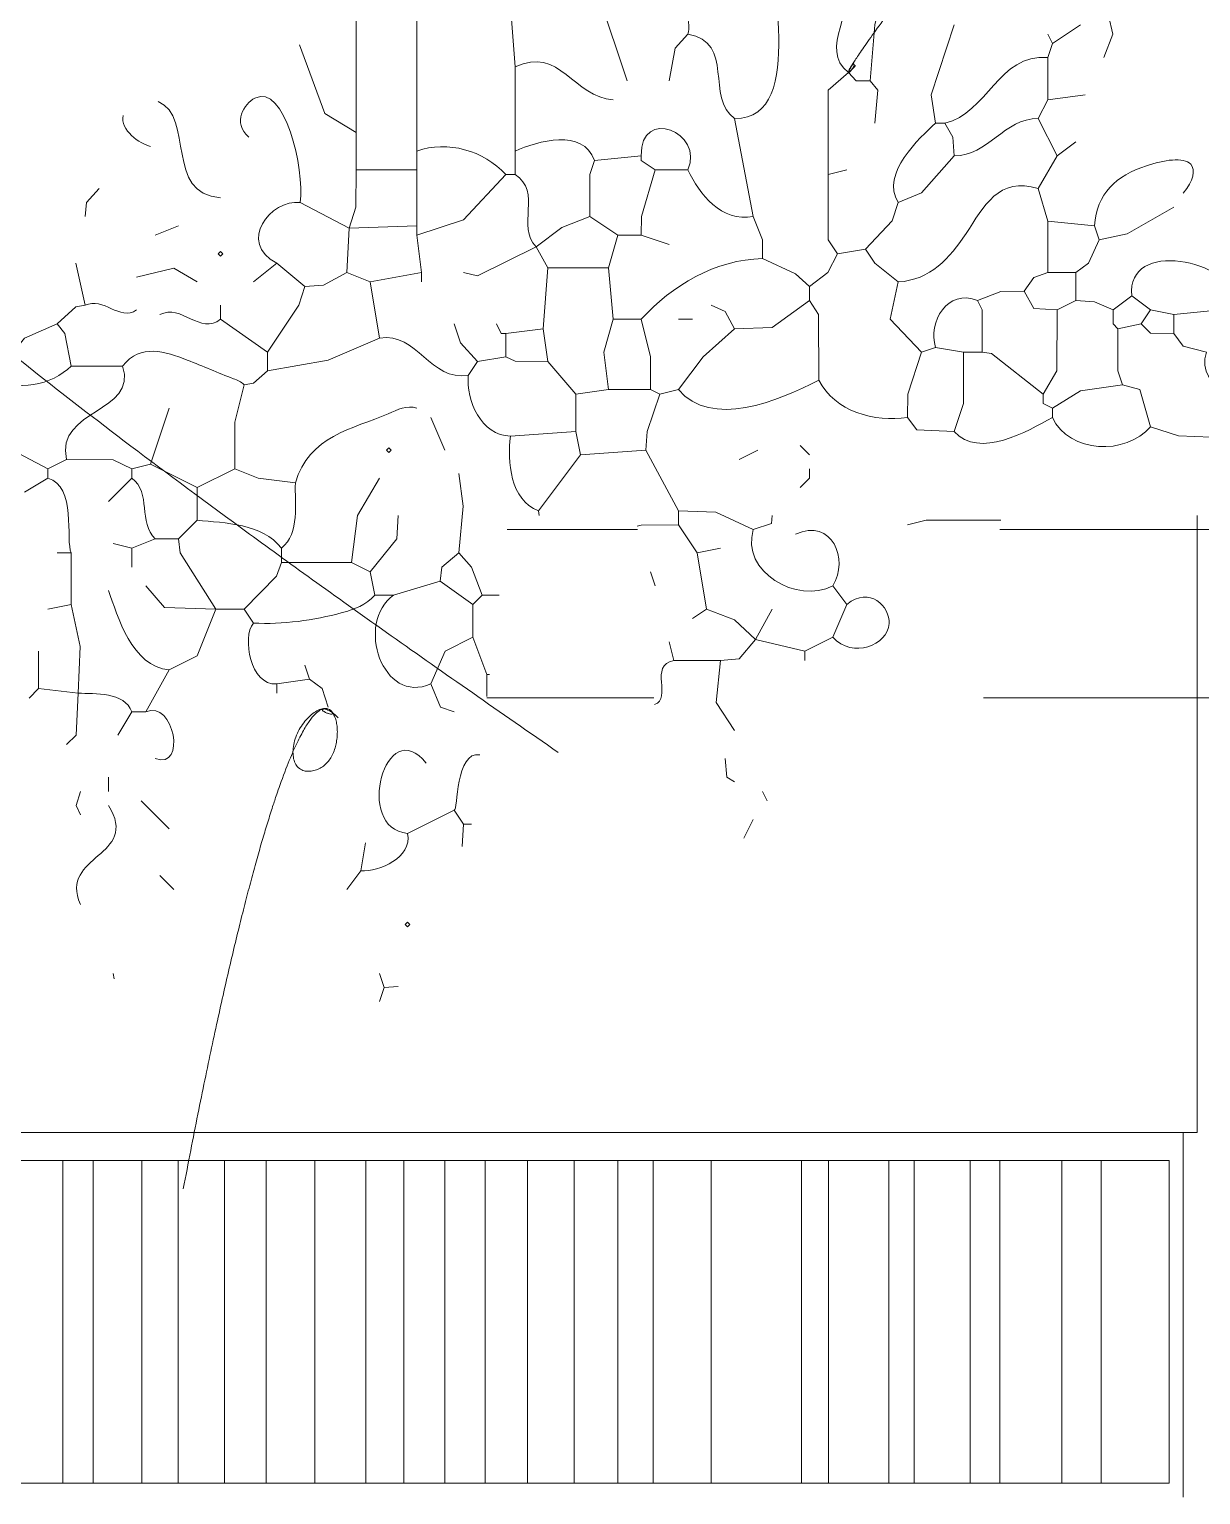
# Model space of a CAD drawing. Header units: millimetres. Extents: x 0 to 19989, y 0 to 8213.
# Drawn here: x 5845 to 6790, y 2943 to 4125 of the extents above; entities that cross this region are included whole.
import ezdxf

# ---------------------------------------------------------------- set-up
doc = ezdxf.new("R2010")
doc.units = ezdxf.units.MM
for name, color, linetype, lineweight in [('ARCH', 7, 'Continuous', 13), ('LOUVERS', 7, 'Continuous', 13), ('PLANTS', 94, 'Continuous', 13)]:
    doc.layers.add(name, color=color, linetype=linetype, lineweight=lineweight)

msp = doc.modelspace()

# ---------------------------------------------------------------- linework, layer by layer
at = {"layer": 'ARCH', "color": 7, "lineweight": 13}
for p, q in [((6787.330316742082, 3733.031674208145), (6787.330316742082, 3721.719457013575)), ((6335.6271945701355, 3721.719457013575), (6230.566187782806, 3721.719457013575)), ((6787.330316742082, 3721.719457013575), (6628.173710407241, 3721.719457013575)), ((8020.361990950227, 3721.719457013575), (6787.330316742082, 3721.719457013575)), ((6787.330316742082, 3721.719457013575), (6787.330316742082, 3585.9728506787333)), ((6214.032952488688, 3585.9728506787333), (6348.8247850678745, 3585.9728506787333)), ((6614.976119909502, 3585.9728506787333), (6787.330316742082, 3585.9728506787333)), ((6787.330316742082, 3585.9728506787333), (7929.864253393665, 3585.9728506787333)), ((6787.330316742082, 3585.9728506787333), (6787.330316742082, 3235.294117647059)), ((6776.018099547512, 3235.294117647059), (4462.669683257919, 3235.294117647059)), ((6787.330316742082, 3235.294117647059), (6776.018099547512, 3235.294117647059)), ((6776.018099547512, 3235.294117647059), (6776.018099547512, 2941.1764705882356))]:
    msp.add_line(p, q, dxfattribs=at)
at = {"layer": 'LOUVERS', "color": 7, "lineweight": 13}
for p, q in [((5816.56108597285, 3212.6696832579187), (5871.843891402716, 3212.6696832579187)), ((5871.843891402716, 3212.6696832579187), (5896.402714932126, 3212.6696832579187)), ((5871.843891402716, 3212.6696832579187), (5871.843891402716, 2952.4886877828058)), ((5896.402714932126, 3212.6696832579187), (5935.656108597285, 3212.6696832579187)), ((5896.402714932126, 3212.6696832579187), (5896.402714932126, 2952.4886877828058)), ((5935.656108597285, 3212.6696832579187), (5965.011312217195, 3212.6696832579187)), ((5935.656108597285, 3212.6696832579187), (5935.656108597285, 2952.4886877828058)), ((5965.011312217195, 3212.6696832579187), (6002.466063348417, 3212.6696832579187)), ((5965.011312217195, 3212.6696832579187), (5965.011312217195, 2952.4886877828058)), ((6002.466063348417, 3212.6696832579187), (6036.018099547511, 3212.6696832579187)), ((6002.466063348417, 3212.6696832579187), (6002.466063348417, 2952.4886877828058)), ((6036.018099547511, 3212.6696832579187), (6075.339366515836, 3212.6696832579187)), ((6036.018099547511, 3212.6696832579187), (6036.018099547511, 2952.4886877828058)), ((6075.339366515836, 3212.6696832579187), (6116.289592760181, 3212.6696832579187)), ((6075.339366515836, 3212.6696832579187), (6075.339366515836, 2952.4886877828058)), ((6116.289592760181, 3212.6696832579187), (6147.070135746606, 3212.6696832579187)), ((6116.289592760181, 3212.6696832579187), (6116.289592760181, 2952.4886877828058)), ((6147.070135746606, 3212.6696832579187), (6180.226244343891, 3212.6696832579187)), ((6147.070135746606, 3212.6696832579187), (6147.070135746606, 2952.4886877828058)), ((6180.226244343891, 3212.6696832579187), (6212.658371040724, 3212.6696832579187)), ((6180.226244343891, 3212.6696832579187), (6180.226244343891, 2952.4886877828058)), ((6212.658371040724, 3212.6696832579187), (6246.821266968327, 3212.6696832579187)), ((6212.658371040724, 3212.6696832579187), (6212.658371040724, 2952.4886877828058)), ((6246.821266968327, 3212.6696832579187), (6284.62669683258, 3212.6696832579187)), ((6246.821266968327, 3212.6696832579187), (6246.821266968327, 2952.4886877828058)), ((6284.62669683258, 3212.6696832579187), (6319.8190045248875, 3212.6696832579187)), ((6284.62669683258, 3212.6696832579187), (6284.62669683258, 2952.4886877828058)), ((6319.8190045248875, 3212.6696832579187), (6348.404977375565, 3212.6696832579187)), ((6319.8190045248875, 3212.6696832579187), (6319.8190045248875, 2952.4886877828058)), ((6348.404977375565, 3212.6696832579187), (6395.033936651585, 3212.6696832579187)), ((6348.404977375565, 3212.6696832579187), (6348.404977375565, 2952.4886877828058)), ((6395.033936651585, 3212.6696832579187), (6467.873303167421, 3212.6696832579187)), ((6395.033936651585, 3212.6696832579187), (6395.033936651585, 2952.4886877828058)), ((6467.873303167421, 3212.6696832579187), (6489.728506787331, 3212.6696832579187)), ((6467.873303167421, 3212.6696832579187), (6467.873303167421, 2952.4886877828058)), ((6489.728506787331, 3212.6696832579187), (6538.461538461539, 3212.6696832579187)), ((6489.728506787331, 3212.6696832579187), (6489.728506787331, 2952.4886877828058)), ((6538.461538461539, 3212.6696832579187), (6559.0158371040725, 3212.6696832579187)), ((6538.461538461539, 3212.6696832579187), (6538.461538461539, 2952.4886877828058)), ((6559.0158371040725, 3212.6696832579187), (6604.219457013575, 3212.6696832579187)), ((6559.0158371040725, 3212.6696832579187), (6559.0158371040725, 2952.4886877828058)), ((6604.219457013575, 3212.6696832579187), (6627.941176470588, 3212.6696832579187)), ((6604.219457013575, 3212.6696832579187), (6604.219457013575, 2952.4886877828058)), ((6627.941176470588, 3212.6696832579187), (6678.2239819004535, 3212.6696832579187)), ((6627.941176470588, 3212.6696832579187), (6627.941176470588, 2952.4886877828058)), ((6678.2239819004535, 3212.6696832579187), (6709.830316742082, 3212.6696832579187)), ((6678.2239819004535, 3212.6696832579187), (6678.2239819004535, 2952.4886877828058)), ((6709.830316742082, 3212.6696832579187), (6764.705882352941, 3212.6696832579187)), ((6709.830316742082, 3212.6696832579187), (6709.830316742082, 2952.4886877828058)), ((6764.705882352941, 3212.6696832579187), (6764.705882352941, 2952.4886877828058)), ((5871.843891402716, 2952.4886877828058), (5816.56108597285, 2952.4886877828058)), ((5896.402714932126, 2952.4886877828058), (5871.843891402716, 2952.4886877828058)), ((5935.656108597285, 2952.4886877828058), (5896.402714932126, 2952.4886877828058)), ((5965.011312217195, 2952.4886877828058), (5935.656108597285, 2952.4886877828058)), ((6002.466063348417, 2952.4886877828058), (5965.011312217195, 2952.4886877828058)), ((6036.018099547511, 2952.4886877828058), (6002.466063348417, 2952.4886877828058)), ((6075.339366515836, 2952.4886877828058), (6036.018099547511, 2952.4886877828058)), ((6116.289592760181, 2952.4886877828058), (6075.339366515836, 2952.4886877828058)), ((6147.070135746606, 2952.4886877828058), (6116.289592760181, 2952.4886877828058)), ((6180.226244343891, 2952.4886877828058), (6147.070135746606, 2952.4886877828058)), ((6212.658371040724, 2952.4886877828058), (6180.226244343891, 2952.4886877828058)), ((6246.821266968327, 2952.4886877828058), (6212.658371040724, 2952.4886877828058)), ((6284.62669683258, 2952.4886877828058), (6246.821266968327, 2952.4886877828058)), ((6319.8190045248875, 2952.4886877828058), (6284.62669683258, 2952.4886877828058)), ((6348.404977375565, 2952.4886877828058), (6319.8190045248875, 2952.4886877828058)), ((6395.033936651585, 2952.4886877828058), (6348.404977375565, 2952.4886877828058)), ((6467.873303167421, 2952.4886877828058), (6395.033936651585, 2952.4886877828058)), ((6489.728506787331, 2952.4886877828058), (6467.873303167421, 2952.4886877828058)), ((6538.461538461539, 2952.4886877828058), (6489.728506787331, 2952.4886877828058)), ((6559.0158371040725, 2952.4886877828058), (6538.461538461539, 2952.4886877828058)), ((6604.219457013575, 2952.4886877828058), (6559.0158371040725, 2952.4886877828058)), ((6627.941176470588, 2952.4886877828058), (6604.219457013575, 2952.4886877828058)), ((6678.2239819004535, 2952.4886877828058), (6627.941176470588, 2952.4886877828058)), ((6709.830316742082, 2952.4886877828058), (6678.2239819004535, 2952.4886877828058)), ((6764.705882352941, 2952.4886877828058), (6709.830316742082, 2952.4886877828058))]:
    msp.add_line(p, q, dxfattribs=at)
at = {"layer": 'PLANTS', "color": 94, "lineweight": 13}
for points in [[(6327.299886877829, 4083.7104072398192), (6304.681674208145, 4151.58371040724), (6304.679481000131, 4305.108271430567)], [(6533.183895748692, 4153.465599994786), (6527.297058823529, 4128.959276018099), (6523.378846153847, 4083.7104072398192)], [(6108.60341355547, 4146.230452567787), (6108.597285067874, 4042.2326923076926)], [(6233.031674208145, 4144.042647058824), (6236.802149321267, 4095.0226244343894)], [(6591.252149321267, 4128.959276018099), (6572.54592760181, 4072.398190045249), (6576.168665158371, 4049.7737556561087)], [(6670.437669683259, 4113.875904977376), (6693.062104072399, 4128.959276018099)], [(6711.9152714932125, 4102.563687782806), (6719.308597285069, 4121.418212669683), (6715.686538461539, 4136.500339366516)], [(6361.236538461539, 4083.7104072398192), (6366.064140271494, 4110.105316742081), (6376.320022624435, 4121.418212669683)], [(6670.437669683259, 4113.875904977376), (6666.666402714933, 4121.418212669683)], [(6062.756313685024, 4112.885330903874), (6083.400226244344, 4057.463235294118), (6108.597285067874, 4042.2326923076926)], [(6666.666402714933, 4102.563687782806), (6670.437669683259, 4113.875904977376)], [(6236.802149321267, 4027.1493212669684), (6236.802149321267, 4095.0226244343894)], [(6666.666402714933, 4068.627036199095), (6666.666402714933, 4102.563687782806)], [(6506.0334841628965, 4090.4978506787334), (6489.5968325791855, 4076.1624434389146), (6489.442194570136, 4008.296040723982)], [(6506.0334841628965, 4090.4978506787334), (6512.066628959276, 4083.7104072398192), (6523.378846153847, 4083.7104072398192)], [(6527.149321266968, 4049.7737556561087), (6529.574208144797, 4076.1624434389146), (6523.378846153847, 4083.7104072398192)], [(6666.666402714933, 4068.627036199095), (6659.125452488688, 4053.5449095022627)], [(6696.83257918552, 4072.398190045249), (6666.666402714933, 4068.627036199095)], [(6429.10984162896, 3974.3593891402716), (6414.027149321268, 4053.5449095022627)], [(6576.168665158371, 4049.7737556561087), (6583.71040723982, 4049.7737556561087)], [(6591.252149321267, 4023.378167420815), (6590.054185520362, 4038.4615384615386), (6583.71040723982, 4049.7737556561087)], [(6674.20814479638, 4023.378167420815), (6659.125452488688, 4053.5449095022627)], [(6108.597285067874, 4012.0659502262447), (6108.597285067874, 4042.2326923076926)], [(6674.20814479638, 4023.378167420815), (6689.290837104073, 4034.690384615385)], [(6157.616855203621, 4012.0659502262447), (6157.616855203621, 4027.1493212669684)], [(6236.802149321267, 4027.1493212669684), (6236.802149321267, 4008.296040723982)], [(6338.612104072398, 4023.378167420815), (6300.904977375566, 4019.608257918552)], [(6338.612104072398, 4023.378167420815), (6338.612104072398, 4019.608257918552), (6349.924321266969, 4012.0659502262447)], [(6546.003280542987, 3985.6716063348417), (6564.856447963801, 3993.367307692308), (6591.252149321267, 4023.378167420815)], [(6674.20814479638, 4023.378167420815), (6659.125452488688, 3996.983823529412)], [(6102.941176470588, 3964.9321266968327), (6108.449547511313, 3981.900452488688), (6108.597285067874, 4012.0659502262447)], [(6157.616855203621, 4012.0659502262447), (6108.597285067874, 4012.0659502262447)], [(6157.616855203621, 3966.817081447964), (6157.616855203621, 4004.5186651583717), (6157.616855203621, 4012.0659502262447)], [(6157.616855203621, 3959.276018099548), (6195.324547511313, 3971.7858597285067), (6229.261199095024, 4008.296040723982)], [(6229.261199095024, 4008.296040723982), (6236.802149321267, 4008.296040723982)], [(6300.904977375566, 4019.608257918552), (6297.282239819005, 4008.2953619909504), (6297.134502262444, 3974.3593891402716)], [(6349.924321266969, 4012.0659502262447), (6338.759841628959, 3974.3593891402716), (6338.612104072398, 3959.276018099548)], [(6349.924321266969, 4012.0659502262447), (6376.320022624435, 4012.0659502262447)], [(6504.524886877828, 4012.0659502262447), (6489.442194570136, 4008.296040723982)], [(6489.442194570136, 4008.296040723982), (6489.5968325791855, 3955.5055429864256), (6496.983144796381, 3944.1926470588237)], [(5901.206900452489, 3996.983823529412), (5891.0987556561095, 3985.6716063348417), (5889.8946832579195, 3974.3593891402716)], [(6659.125452488688, 3996.983823529412), (6666.666402714933, 3970.588235294118)], [(6102.941176470588, 3964.9321266968327), (6063.348416289593, 3985.6716063348417)], [(6546.003280542987, 3985.6716063348417), (6541.034162895929, 3970.7363122171946), (6519.607579185521, 3947.9638009049777)], [(6253.770475113122, 3949.848755656109), (6274.510067873303, 3965.6197963800905), (6297.134502262444, 3974.3593891402716)], [(6297.134502262444, 3974.3593891402716), (6319.758936651584, 3959.276018099548)], [(6429.10984162896, 3974.3593891402716), (6436.503846153847, 3955.504864253394), (6436.651583710408, 3940.4227375565615)], [(6768.476357466064, 3981.900452488688), (6730.769230769231, 3960.332013574661), (6708.144796380091, 3955.504864253394)], [(5946.45576923077, 3959.276018099548), (5965.308936651584, 3966.817081447964)], [(6101.055542986425, 3929.1105203619913), (6102.941176470588, 3964.9321266968327)], [(6157.616855203621, 3966.817081447964), (6102.941176470588, 3964.9321266968327)], [(6157.616855203621, 3966.817081447964), (6157.616855203621, 3959.276018099548)], [(6666.666402714933, 3970.588235294118), (6704.374321266969, 3966.817081447964)], [(6666.666402714933, 3929.1105203619913), (6666.666402714933, 3970.588235294118)], [(6708.144796380091, 3955.504864253394), (6704.374321266969, 3966.817081447964)], [(6161.387895927603, 3929.1105203619913), (6157.616855203621, 3959.276018099548)], [(6253.770475113122, 3949.848755656109), (6206.636764705883, 3926.4022624434388), (6195.324547511313, 3929.1105203619913)], [(6253.770475113122, 3949.848755656109), (6263.197850678734, 3932.8804298642535)], [(6312.217194570136, 3932.8804298642535), (6319.758936651584, 3959.276018099548)], [(6319.758936651584, 3959.276018099548), (6338.612104072398, 3959.276018099548)], [(6361.236538461539, 3951.7349547511317), (6338.612104072398, 3959.276018099548)], [(6689.290837104073, 3929.1105203619913), (6699.546719457014, 3936.6578054298643), (6708.144796380091, 3955.504864253394)], [(6474.35871040724, 3917.798303167421), (6463.04649321267, 3928.0538461538463), (6436.651583710408, 3940.4227375565615)], [(6474.35871040724, 3917.798303167421), (6489.287556561086, 3929.1105203619913), (6496.983144796381, 3944.1926470588237)], [(6519.607579185521, 3947.9638009049777), (6496.983144796381, 3944.1926470588237)], [(6519.607579185521, 3947.9638009049777), (6527.156221719458, 3936.6578054298643), (6546.003280542987, 3921.5682126696834)], [(5882.352941176471, 3936.6515837104075), (5889.8946832579195, 3902.714932126697)], [(5980.39242081448, 3921.5682126696834), (5961.538461538462, 3932.732579185521), (5931.372285067873, 3925.3393665158374)], [(6044.494457013575, 3936.6515837104075), (6025.641289592761, 3921.5682126696834)], [(6067.118891402715, 3917.798303167421), (6044.494457013575, 3936.6515837104075)], [(6101.055542986425, 3929.1105203619913), (6082.202375565611, 3918.854411764706), (6067.118891402715, 3917.798303167421)], [(6119.909502262444, 3921.5682126696834), (6101.055542986425, 3929.1105203619913)], [(6119.909502262444, 3921.5682126696834), (6161.387895927603, 3929.1105203619913)], [(6161.387895927603, 3929.1105203619913), (6161.387895927603, 3921.5682126696834)], [(6259.426583710408, 3883.8616515837107), (6263.197850678734, 3932.8804298642535)], [(6263.197850678734, 3932.8804298642535), (6312.217194570136, 3932.8804298642535)], [(6315.987669683258, 3891.402714932127), (6312.217194570136, 3932.8804298642535)], [(6666.666402714933, 3929.1105203619913), (6655.3610859728515, 3925.1847285067875), (6647.813235294118, 3914.027149321267)], [(6666.666402714933, 3929.1105203619913), (6689.290837104073, 3929.1105203619913)], [(6689.290837104073, 3929.1105203619913), (6689.290837104073, 3906.486085972851)], [(6067.118891402715, 3917.798303167421), (6062.292081447964, 3902.714932126697), (6036.953506787331, 3865.007126696833)], [(6127.451244343892, 3876.3193438914027), (6119.909502262444, 3921.5682126696834)], [(6474.35871040724, 3917.798303167421), (6474.35871040724, 3906.486085972851)], [(6564.856447963801, 3865.007126696833), (6539.67262443439, 3891.402714932127), (6546.003280542987, 3921.5682126696834)], [(6647.813235294118, 3914.027149321267), (6628.9592760181, 3913.8790723981906), (6610.105316742081, 3906.486085972851)], [(6647.813235294118, 3914.027149321267), (6655.508823529412, 3900.1485294117647), (6674.20814479638, 3898.943778280543)], [(5889.8946832579195, 3902.714932126697), (5882.346040723982, 3901.5104072398194), (5867.270248868779, 3887.631561085973)], [(5999.245588235294, 3891.402714932127), (5999.245588235294, 3902.714932126697)], [(6414.027149321268, 3883.8616515837107), (6406.331447963801, 3897.74649321267), (6395.173190045249, 3902.714932126697)], [(6414.027149321268, 3883.8616515837107), (6444.193325791855, 3884.917760180996), (6474.35871040724, 3906.486085972851)], [(6481.900452488688, 3842.3826923076927), (6481.745814479638, 3895.1731900452487), (6474.35871040724, 3906.486085972851)], [(6613.876583710407, 3865.007126696833), (6613.7288461538465, 3898.9375565610862), (6610.105316742081, 3906.486085972851)], [(6674.20814479638, 3898.943778280543), (6689.290837104073, 3906.486085972851)], [(6719.457013574661, 3898.943778280543), (6704.374321266969, 3905.429411764706), (6689.290837104073, 3906.486085972851)], [(6719.457013574661, 3898.943778280543), (6734.539705882353, 3910.255995475113)], [(6749.623190045249, 3898.943778280543), (6734.539705882353, 3910.255995475113)], [(6768.476357466064, 3895.173868778281), (6806.1842760181, 3899.092194570136), (6821.266968325792, 3906.486085972851)], [(5999.245588235294, 3891.402714932127), (6036.953506787331, 3865.007126696833)], [(6315.987669683258, 3891.402714932127), (6308.5951357466065, 3865.007126696833), (6312.217194570136, 3834.841628959276)], [(6315.987669683258, 3891.402714932127), (6338.612104072398, 3891.402714932127)], [(6346.153846153847, 3834.841628959276), (6346.006108597286, 3861.2372171945703), (6338.612104072398, 3891.402714932127)], [(6380.090497737557, 3891.402714932127), (6368.778280542987, 3891.402714932127)], [(6662.89592760181, 3831.0704751131225), (6674.059728506788, 3849.925), (6674.20814479638, 3898.943778280543)], [(6723.227488687783, 3883.8616515837107), (6719.457013574661, 3887.631561085973), (6719.457013574661, 3898.943778280543)], [(6749.623190045249, 3898.943778280543), (6742.081447963801, 3887.631561085973)], [(6768.476357466064, 3895.173868778281), (6749.623190045249, 3898.943778280543)], [(6768.476357466064, 3880.0904977375567), (6768.476357466064, 3895.173868778281)], [(5816.365271493213, 3846.153846153846), (5841.0230769230775, 3876.17149321267), (5867.270248868779, 3887.631561085973)], [(5878.582466063349, 3853.694909502263), (5873.61334841629, 3880.0842760181), (5867.270248868779, 3887.631561085973)], [(6206.636764705883, 3857.4660633484164), (6192.757466063348, 3872.5494343891405), (6187.782805429864, 3887.631561085973)], [(6229.261199095024, 3880.0904977375567), (6225.489932126697, 3880.0904977375567), (6221.719457013575, 3887.631561085973)], [(6259.426583710408, 3883.8616515837107), (6229.261199095024, 3880.0904977375567)], [(6229.261199095024, 3880.0904977375567), (6229.261199095024, 3861.2372171945703)], [(6259.426583710408, 3883.8616515837107), (6263.197850678734, 3857.4660633484164)], [(6414.027149321268, 3883.8616515837107), (6388.681674208145, 3861.0888009049772), (6368.778280542987, 3834.841628959276)], [(6723.227488687783, 3883.8616515837107), (6742.081447963801, 3887.631561085973)], [(6723.227488687783, 3883.8616515837107), (6723.375226244344, 3849.925), (6726.998755656109, 3838.61278280543)], [(6768.476357466064, 3880.0904977375567), (6749.629411764706, 3880.2451357466066), (6742.081447963801, 3887.631561085973)], [(6768.476357466064, 3880.0904977375567), (6776.025000000001, 3869.8349547511316), (6794.87205882353, 3865.007126696833)], [(6127.451244343892, 3876.3193438914027), (6085.972850678733, 3858.5227375565614), (6036.953506787331, 3849.925)], [(6576.168665158371, 3868.7782805429865), (6564.856447963801, 3865.007126696833)], [(6576.168665158371, 3868.7782805429865), (6598.793099547512, 3865.007126696833)], [(6036.953506787331, 3849.925), (6036.953506787331, 3865.007126696833)], [(6206.636764705883, 3857.4660633484164), (6199.095022624435, 3846.153846153846)], [(6229.261199095024, 3861.2372171945703), (6206.636764705883, 3857.4660633484164)], [(6263.197850678734, 3857.4660633484164), (6236.809049773757, 3857.6141402714934), (6229.261199095024, 3861.2372171945703)], [(6263.197850678734, 3857.4660633484164), (6285.822285067874, 3831.0704751131225)], [(6564.856447963801, 3865.007126696833), (6553.691968325792, 3831.0704751131225), (6553.544230769231, 3812.217194570136)], [(6598.793099547512, 3865.007126696833), (6598.645361990951, 3823.5294117647063), (6591.252149321267, 3800.904977375566)], [(6598.793099547512, 3865.007126696833), (6613.876583710407, 3865.007126696833)], [(6662.89592760181, 3831.0704751131225), (6621.424434389141, 3863.8032805429866), (6613.876583710407, 3865.007126696833)], [(5920.0600678733035, 3853.694909502263), (5878.582466063349, 3853.694909502263)], [(6036.953506787331, 3849.925), (6025.647511312218, 3839.8166289592764), (6018.099547511312, 3838.61278280543)], [(6010.557805429865, 3770.7394796380095), (6010.705542986426, 3808.446040723982), (6018.099547511312, 3838.61278280543)], [(6285.822285067874, 3831.0704751131225), (6312.217194570136, 3834.841628959276)], [(6285.822285067874, 3831.0704751131225), (6285.822285067874, 3800.904977375566)], [(6346.153846153847, 3834.841628959276), (6312.217194570136, 3834.841628959276)], [(6342.383371040724, 3785.821606334842), (6343.432805429865, 3800.904977375566), (6353.695588235295, 3831.0704751131225)], [(6346.153846153847, 3834.841628959276), (6353.695588235295, 3831.0704751131225)], [(6353.695588235295, 3831.0704751131225), (6368.778280542987, 3834.841628959276)], [(6662.89592760181, 3831.0704751131225), (6662.89592760181, 3823.5294117647063), (6670.437669683259, 3819.7582579185523)], [(6670.437669683259, 3819.7582579185523), (6693.062104072399, 3833.7849547511314), (6726.998755656109, 3838.61278280543)], [(6749.623190045249, 3804.6761312217195), (6741.025113122172, 3834.6869909502266), (6726.998755656109, 3838.61278280543)], [(5957.76798642534, 3819.7582579185523), (5942.684502262444, 3774.5093891402717)], [(6670.437669683259, 3812.217194570136), (6670.437669683259, 3819.7582579185523)], [(6180.241063348417, 3785.821606334842), (6168.928846153846, 3812.217194570136)], [(6553.544230769231, 3812.217194570136), (6561.092873303169, 3802.109162895928), (6591.252149321267, 3800.904977375566)], [(5806.937895927602, 3804.6761312217195), (5822.0213800904985, 3790.6494343891404), (5859.728506787331, 3770.7394796380095)], [(6233.031674208145, 3797.133823529412), (6285.822285067874, 3800.904977375566)], [(6289.592760180996, 3782.0516968325796), (6285.822285067874, 3800.904977375566)], [(6749.623190045249, 3804.6761312217195), (6772.24762443439, 3797.282239819005), (6825.037443438914, 3795.2488687782807)], [(6342.383371040724, 3785.821606334842), (6289.592760180996, 3782.0516968325796)], [(6342.383371040724, 3785.821606334842), (6368.778280542987, 3736.802828054299)], [(6417.797624434389, 3778.2805429864256), (6432.881108597286, 3785.821606334842)], [(6466.817760180996, 3789.592760180996), (6474.35871040724, 3782.0516968325796)], [(5874.811199095023, 3778.2805429864256), (5859.728506787331, 3770.7394796380095)], [(5874.811199095023, 3778.2805429864256), (5912.519117647059, 3778.132466063349), (5927.601809954752, 3770.7394796380095)], [(5927.601809954752, 3770.7394796380095), (5942.684502262444, 3774.5093891402717)], [(5980.39242081448, 3755.6561085972853), (5942.684502262444, 3774.5093891402717)], [(6289.592760180996, 3782.0516968325796), (6255.656108597285, 3736.802828054299)], [(5840.874547511313, 3751.8849547511313), (5859.728506787331, 3763.1971719457015)], [(5859.728506787331, 3763.1971719457015), (5859.728506787331, 3770.7394796380095)], [(5908.747850678733, 3744.343891402715), (5927.601809954752, 3763.1971719457015)], [(5927.601809954752, 3770.7394796380095), (5927.601809954752, 3763.1971719457015)], [(5980.39242081448, 3755.6561085972853), (6010.557805429865, 3770.7394796380095)], [(6010.557805429865, 3770.7394796380095), (6029.411764705883, 3763.3455882352946), (6059.5779411764715, 3759.4272624434393)], [(6127.451244343892, 3763.1971719457015), (6109.653619909503, 3733.031674208145), (6104.826809954751, 3695.323868778281)], [(6191.553280542987, 3702.8661764705885), (6195.028280542986, 3740.572737556561), (6191.553280542987, 3766.9683257918555)], [(6466.817760180996, 3755.6561085972853), (6474.35871040724, 3763.1971719457015), (6474.35871040724, 3770.7394796380095)], [(5980.39242081448, 3755.6561085972853), (5980.39242081448, 3729.260520361991)], [(6256.410253387992, 3733.031674208145), (6255.656108597285, 3736.802828054299)], [(6368.778280542987, 3736.802828054299), (6398.944457013576, 3735.746153846154), (6429.10984162896, 3721.719457013575)], [(6368.778280542987, 3736.802828054299), (6368.778280542987, 3725.490610859729)], [(5965.308936651584, 3714.1783936651586), (5980.39242081448, 3729.260520361991)], [(6142.533936651584, 3733.031674208145), (6141.335972850678, 3714.1783936651586), (6119.909502262444, 3687.7828054298643)], [(6335.36173411763, 3724.449959095197), (6338.612104072398, 3725.3421945701357), (6368.778280542987, 3725.490610859729)], [(6383.860972850679, 3702.8661764705885), (6368.778280542987, 3725.490610859729)], [(6429.10984162896, 3721.719457013575), (6443.824547511313, 3726.681334841629), (6444.193325791855, 3733.031674208145)], [(6628.906474309462, 3729.2565088637116), (6568.627714932128, 3729.254298642534), (6553.544230769231, 3725.490610859729)], [(5927.601809954752, 3706.6360859728507), (5946.45576923077, 3714.1783936651586)], [(5965.308936651584, 3714.1783936651586), (5946.45576923077, 3714.1783936651586)], [(5965.308936651584, 3714.1783936651586), (5966.506900452489, 3702.865497737557), (5995.475113122172, 3657.617307692308)], [(5878.582466063349, 3702.8661764705885), (5867.270248868779, 3702.8661764705885)], [(5878.582466063349, 3702.8661764705885), (5878.582466063349, 3661.3872171945704)], [(5927.601809954752, 3706.6360859728507), (5912.519117647059, 3710.4072398190046)], [(5927.601809954752, 3706.6360859728507), (5927.601809954752, 3691.5539592760183)], [(6048.265723981901, 3706.6360859728507), (6048.265723981901, 3695.323868778281)], [(6191.553280542987, 3702.8661764705885), (6177.674773755656, 3691.5539592760183), (6176.470588235295, 3680.241742081448)], [(6210.407239819005, 3668.929524886878), (6201.661425339366, 3691.5532805429866), (6191.553280542987, 3702.8661764705885)], [(6383.860972850679, 3702.8661764705885), (6402.714932126697, 3706.6360859728507)], [(6383.860972850679, 3702.8661764705885), (6391.402714932127, 3657.617307692308)], [(6018.099547511312, 3657.617307692308), (6044.339819004525, 3684.1600678733034), (6048.265723981901, 3695.323868778281)], [(6104.826809954751, 3695.323868778281), (6048.265723981901, 3695.323868778281)], [(6119.909502262444, 3687.7828054298643), (6104.826809954751, 3695.323868778281)], [(6119.909502262444, 3687.7828054298643), (6123.679977375566, 3668.929524886878)], [(6176.470588235295, 3680.241742081448), (6138.763461538462, 3668.929524886878)], [(6176.470588235295, 3680.241742081448), (6202.865497737556, 3661.3872171945704)], [(6349.924321266969, 3676.470588235294), (6346.153846153847, 3687.7828054298643)], [(5938.914027149322, 3676.470588235294), (5953.996719457014, 3658.821153846154), (5995.475113122172, 3657.617307692308)], [(6123.679977375566, 3668.929524886878), (6138.763461538462, 3668.929524886878)], [(6210.407239819005, 3668.929524886878), (6202.865497737556, 3661.3872171945704)], [(6210.407239819005, 3668.929524886878), (6224.136647958, 3668.929524886878)], [(6493.212669683258, 3676.470588235294), (6504.524886877828, 3661.3872171945704)], [(5859.728506787331, 3657.617307692308), (5878.582466063349, 3661.3872171945704)], [(5884.238574660634, 3589.743325791855), (5885.975678733032, 3627.45056561086), (5878.582466063349, 3661.3872171945704)], [(5995.475113122172, 3657.617307692308), (5980.243891402715, 3619.9157239819006), (5957.76798642534, 3608.5972850678736)], [(5995.475113122172, 3657.617307692308), (6018.099547511312, 3657.617307692308)], [(6025.641289592761, 3646.3050904977376), (6018.099547511312, 3657.617307692308)], [(6202.865497737556, 3661.3872171945704), (6202.865497737556, 3634.9928733031675)], [(6391.402714932127, 3657.617307692308), (6380.090497737557, 3650.0750000000003)], [(6430.995475113123, 3633.106674208145), (6414.027149321268, 3649.019570135747), (6391.402714932127, 3657.617307692308)], [(6444.193325791855, 3657.617307692308), (6430.995475113123, 3633.106674208145)], [(6504.524886877828, 3661.3872171945704), (6493.212669683258, 3634.9928733031675)], [(6168.928846153846, 3597.2850678733034), (6180.395701357466, 3623.673755656109), (6202.865497737556, 3634.9928733031675)], [(6214.177714932127, 3604.8268099547518), (6202.865497737556, 3634.9928733031675)], [(6361.236538461539, 3631.221719457014), (6365.007805429865, 3616.1390271493215)], [(6402.714932126697, 3616.1390271493215), (6417.791402714933, 3617.343099547512), (6430.995475113123, 3633.106674208145)], [(6430.995475113123, 3633.106674208145), (6470.588235294118, 3623.6806561085973)], [(6493.212669683258, 3634.9928733031675), (6470.588235294118, 3623.6806561085973)], [(5852.1867647058825, 3623.6806561085973), (5852.1867647058825, 3593.5145927601816)], [(6470.588235294118, 3616.1390271493215), (6470.588235294118, 3623.6806561085973)], [(5938.914027149322, 3574.660633484163), (5957.76798642534, 3608.5972850678736)], [(6067.118891402715, 3612.3677601809954), (6070.890158371041, 3601.0555429864253)], [(6402.714932126697, 3616.1390271493215), (6365.007805429865, 3616.1390271493215)], [(6414.027149321268, 3559.577941176471), (6399.092873303168, 3582.2023755656114), (6402.714932126697, 3616.1390271493215)], [(6044.494457013575, 3597.2850678733034), (6070.890158371041, 3601.0555429864253)], [(6044.494457013575, 3597.2850678733034), (6044.494457013575, 3589.743325791855)], [(6085.972850678733, 3578.431108597285), (6081.14592760181, 3593.507692307692), (6070.890158371041, 3601.0555429864253)], [(6168.928846153846, 3597.2850678733034), (6176.625226244345, 3578.5857466063353), (6187.782805429864, 3574.660633484163)], [(6216.3267024001425, 3604.8057613592027), (6214.177714932127, 3604.8268099547518)], [(6214.177714932127, 3587.161443200757), (6214.177714932127, 3604.8268099547518)], [(5844.834933669692, 3585.6086751139956), (5852.1867647058825, 3593.5145927601816)], [(5884.238574660634, 3589.743325791855), (5852.1867647058825, 3593.5145927601816)], [(5884.238574660634, 3589.743325791855), (5882.649095022624, 3555.95520361991), (5874.811199095023, 3548.265723981901)], [(5916.289592760181, 3555.8066742081446), (5927.601809954752, 3574.660633484163)], [(5938.914027149322, 3574.660633484163), (5927.601809954752, 3574.660633484163)], [(6414.027149321268, 3518.0995475113123), (6407.676470588235, 3522.024660633485), (6406.485407239819, 3536.9535067873308)], [(5908.747850678733, 3510.5578054298644), (5908.747850678733, 3521.8700226244346)], [(5886.123416289593, 3491.70463800905), (5882.5075791855215, 3499.2524886877836), (5886.123416289593, 3510.5578054298644)], [(5935.143552036199, 3503.0168552036203), (5957.76798642534, 3480.39242081448)], [(6440.422058823529, 3503.0168552036203), (6436.651583710408, 3510.5578054298644)], [(6187.782805429864, 3495.475113122172), (6150.075678733032, 3476.621153846154)], [(6187.782805429864, 3495.475113122172), (6195.324547511313, 3484.162895927602)], [(6421.568891402715, 3472.850678733032), (6429.10984162896, 3487.933371040724)], [(6194.077577302764, 3465.961327623405), (6195.324547511313, 3484.162895927602)], [(6201.633020071935, 3484.162895927602), (6195.324547511313, 3484.162895927602)], [(6112.367760180996, 3446.4557692307694), (6116.139027149322, 3469.0802036199098)], [(5961.538461538462, 3431.3722850678732), (5950.226244343892, 3442.6845022624434)], [(6101.055542986425, 3431.3722850678732), (6112.367760180996, 3446.4557692307694)], [(5913.429929257581, 3359.3690408138837), (5912.519117647059, 3363.4989819004527)], [(6131.221719457014, 3352.1867647058825), (6127.451244343892, 3363.4989819004527)], [(6131.221719457014, 3352.1867647058825), (6127.451244343892, 3340.8745475113124)], [(6131.221719457014, 3352.1867647058825), (6142.473180558241, 3352.9748589617147)]]:
    msp.add_lwpolyline(points, dxfattribs=at)
for points in [[(5997.360520361991, 3944.193099547512), (5999.245814479639, 3946.0783936651583), (6001.131221719457, 3944.193099547512), (5999.245814479639, 3942.3076923076924)], [(6133.107126696832, 3785.82205882353), (6134.99242081448, 3787.7073529411764), (6136.877828054299, 3785.82205882353), (6134.99242081448, 3783.9366515837105)], [(6148.190045248869, 3403.0919683257925), (6150.075452488688, 3404.977375565611), (6151.960746606335, 3403.0919683257925), (6150.075452488688, 3401.2066742081442)]]:
    msp.add_lwpolyline(points, close=True, dxfattribs=at)
for points, knots in [([(6511.658145552304, 4096.121077911415), (6503.230138792669, 4086.2750447952426), (6509.356838227936, 4099.208478930516), (6511.658145552304, 4096.121077911415), (6503.230138792669, 4086.2750447952426), (6509.356838227936, 4099.208478930516)], [-1, -0.599563210880779, -0.35119592228680063, 0, 0.400436789119221, 0.6488040777131994, 1, 1.400436789119221, 1.6488040777131994, 2]), ([(6063.3484162895575, 3985.6716063348226), (6067.211429152317, 4012.7269587059377), (6044.740904902996, 4107.38243297089), (6008.480866985563, 4050.123609236268), (6021.870022624379, 4038.4615384614735)], [0, 0, 0, 0, 0.7318586348825611, 1, 1, 1, 1]), ([(5677.237437679161, 4038.5723988798654), (5634.101463905008, 4065.7271907230015), (5653.785161338133, 4014.7946195386075), (5677.237437679161, 4038.5723988798654), (5634.101463905008, 4065.7271907230015), (5653.785161338133, 4014.7946195386075)], [-1, -0.5304971050415715, -0.43113814858813426, 0, 0.46950289495842845, 0.5688618514118657, 1, 1.4695028949584286, 1.5688618514118657, 2]), ([(6776.018099547479, 3993.212669683191), (6784.599261283071, 4003.01037945734), (6788.221386995348, 4024.700968445582), (6730.884530773907, 4014.9193646427466), (6706.143199655107, 3993.1588031723268), (6704.374321266974, 3966.8170814479654)], [0, 0, 0, 0, 0.20422616067653085, 0.49067289557497734, 1, 1, 1, 1]), ([(6659.125452488677, 3996.9838235294455), (6626.8965294368545, 4006.664858862906), (6604.878095855616, 3960.589177422589), (6571.956101833373, 3923.0826106597524), (6546.00328054291, 3921.56821266977)], [0, 0, 0, 0, 0.5248166497943832, 1, 1, 1, 1]), ([(5920.060067873291, 3853.694909502248), (5934.7876315686835, 3872.053618421801), (5969.103974842734, 3860.6155607188316), (5999.707379071678, 3847.0663450474003), (6015.754678427505, 3841.1182219416605), (6018.099547511358, 3838.612782805506)], [0, 0, 0, 0, 0.5241846603849698, 0.9086515131717161, 1, 1, 1, 1]), ([(6157.61662895925, 3819.758257918632), (6149.2801432959595, 3822.3537205817975), (6116.005586889782, 3804.592093223203), (6070.225345226273, 3797.361182685701), (6059.5779411764715, 3759.4272624434398)], [0, 0, 0, 0, 0.21461822779462303, 1, 1, 1, 1]), ([(6025.64128959277, 3646.3050904977185), (6049.31254599433, 3645.131378537643), (6084.897649364345, 3649.7758493434244), (6116.586221481201, 3660.691271949929), (6123.679977375593, 3668.9295248868184)], [0, 0, 0, 0, 0.7018357759896767, 1, 1, 1, 1]), ([(6504.524886877817, 3661.387217194572), (6523.26916054132, 3676.7036388607107), (6560.076608026001, 3637.3292346373682), (6509.1710807796735, 3617.1686554761222), (6493.212669683239, 3634.992873303195)], [0, 0, 0, 0, 0.43870076342586767, 1, 1, 1, 1]), ([(6094.05639075765, 3569.981036176614), (6085.997992681734, 3577.9520912334447), (6074.66488882641, 3576.7893458832505), (6054.946813359945, 3554.966163720989), (6057.436348151538, 3524.083379715896), (6081.84719885269, 3527.4380105576806), (6094.65510776129, 3546.4893180544723), (6094.05639075765, 3569.981036176614), (6085.997992681734, 3577.9520912334447), (6074.66488882641, 3576.7893458832505)], [-0.3773442611486395, -0.25410134425512065, -0.05471466200208719, 0, 0.059057874369305256, 0.2531465879238347, 0.4797575575071515, 0.6226557388513605, 0.7458986557448793, 0.9452853379979128, 1, 1.0590578743693053, 1.2531465879238346, 1.4797575575071515])]:
    msp.add_open_spline(points, degree=3, knots=knots, dxfattribs=at)
for points in [[(6380.090497737557, 4253.393665158372), (6327.738115442644, 4233.2955461526635), (6384.621686274494, 4139.103478764563), (6376.320022624435, 4121.418212669683)], [(6157.616855203623, 4187.504929745176), (6157.61685520363, 4134.053060252438), (6157.616855203613, 4080.601190759712), (6157.616855203622, 4027.149321266968)], [(6447.963800904978, 4185.520361990951), (6436.233192238058, 4185.49093900418), (6475.467614635219, 4051.904878002521), (6414.027149321268, 4053.5449095022627)], [(6506.033484162901, 4090.4978506787306), (6480.43859785831, 4109.936489632947), (6515.010797618457, 4142.178832908464), (6500.754411764707, 4166.667081447964)], [(6414.027149321219, 4053.544909502258), (6390.292354134447, 4069.6188369429915), (6414.466421451156, 4115.08539738296), (6376.320022624409, 4121.41821266968)], [(6315.987669683262, 4068.627036199092), (6284.969561739654, 4069.8943500594933), (6272.604134729143, 4112.589206251888), (6236.802149321267, 4095.0226244343894)], [(6666.666402714953, 4102.563687782794), (6626.870807026127, 4106.080003917326), (6618.031547589719, 4057.2751847818654), (6583.710407239835, 4049.7737556560996)], [(5948.700329669481, 4067.2629372976567), (5978.640538528498, 4054.2617975725593), (5953.650325744522, 3992.365737817669), (5999.245588235294, 3989.4415158371044)], [(5942.684502262444, 4030.920475113121), (5933.7867379262325, 4032.977858056566), (5918.149412215583, 4044.0390725531347), (5920.433766730926, 4055.956312122235)], [(6338.612104072382, 4023.3781674207885), (6337.781166737487, 4063.5519460522687), (6389.824253776014, 4042.1153195845613), (6376.320022624414, 4012.0659502262183)], [(6300.904977375572, 4019.6082579185504), (6291.275904957696, 4046.113158262049), (6255.521127780738, 4035.064923122938), (6236.80214932127, 4027.149321266968)], [(6546.003280542991, 3985.671606334838), (6531.589795799339, 4009.161233877524), (6563.459228077723, 4037.7866993024663), (6576.168665158371, 4049.7737556561087)], [(6591.25214932127, 4023.3781674208117), (6618.494127023228, 4023.177447702826), (6631.312295648985, 4053.481365035891), (6659.125452488688, 4053.5449095022627)], [(6229.261199095024, 4008.2960407239816), (6211.541668582659, 4027.6799984764825), (6182.444119110199, 4035.922989791275), (6157.616855203621, 4027.1493212669684)], [(6253.770475113125, 3949.8487556561076), (6237.554959318685, 3966.3354230532946), (6258.958905690421, 3994.170551297578), (6236.802149321267, 4008.296040723982)], [(6429.109841628964, 3974.359389140268), (6402.997091685661, 3969.418046151621), (6385.860247208013, 3992.243689016027), (6376.320022624435, 4012.0659502262447)], [(6063.348416289593, 3985.6716063348413), (6039.712136146681, 3988.4232637570035), (6012.145665909561, 3953.5780515646334), (6044.494457013575, 3936.6515837104075)], [(6821.26696832579, 3906.486085972934), (6814.235974761605, 3938.953109986819), (6729.8066383488285, 3957.0884467804576), (6734.539705882318, 3910.255995475124)], [(6436.651583710408, 3940.4227375565606), (6398.46628524618, 3939.604739015051), (6363.672657424689, 3918.8784590591085), (6338.612104072398, 3891.402714932127)], [(6576.168665158375, 3868.7782805429842), (6569.799760956659, 3888.965458025793), (6585.8565640707375, 3916.746771284006), (6610.105316742088, 3906.4860859728446)], [(5931.372285067876, 3898.943778280542), (5917.755444385555, 3889.399839046318), (5904.730973104441, 3909.971548739404), (5889.8946832579195, 3902.714932126697)], [(5950.226244343894, 3895.1738687782795), (5967.521585219462, 3904.151161145311), (5982.751435908381, 3878.6289236745333), (5999.245588235294, 3891.402714932127)], [(6127.451244343892, 3876.3193438914022), (6158.262278297696, 3881.1099772620596), (6168.2434491443255, 3841.1592193116435), (6199.095022624435, 3846.153846153846)], [(6794.87205882353, 3865.007126696833), (6784.683436613838, 3833.48972150243), (6833.26650138008, 3828.3302374816626), (6825.037443438914, 3795.2488687782807)], [(5816.3652714932105, 3846.15384615382), (5833.496646912766, 3831.408809138834), (5863.453604177905, 3838.5219780517587), (5878.582466063345, 3853.694909502249)], [(5920.060067873304, 3853.6949095022615), (5932.706788206857, 3815.6761847502453), (5865.818210592934, 3819.430237908501), (5874.811199095023, 3778.2805429864256)], [(6233.031674208142, 3797.133823529412), (6209.595584137949, 3797.8066914930673), (6197.0287417313975, 3825.906793391063), (6199.095022624435, 3846.153846153846)], [(6368.778280542987, 3834.8416289592774), (6394.778504657536, 3802.9412568727635), (6449.355107971745, 3825.4705475685532), (6481.900452488688, 3842.3826923076927)], [(6553.544230769234, 3812.217194570134), (6527.1346288110735, 3808.0786179579345), (6494.942079495377, 3816.9236077201617), (6481.900452488688, 3842.3826923076927)], [(6670.437669683252, 3812.2171945701257), (6650.648211946933, 3801.135765486692), (6611.262809454257, 3778.4114134161023), (6591.252149321238, 3800.9049773755105)], [(6749.623190045252, 3804.6761312217177), (6729.931704548388, 3781.665844972314), (6684.124455305457, 3782.7742690684768), (6670.437669683259, 3812.217194570136)], [(6233.031674208147, 3797.13382352941), (6230.482654447136, 3776.802789623459), (6232.928074348687, 3745.649078207694), (6255.656108597285, 3736.802828054299)], [(5859.728506787329, 3763.197171945703), (5883.304683566759, 3757.1305063786253), (5873.882155503245, 3713.147353046354), (5878.582466063349, 3702.8661764705885)], [(5927.601809954753, 3763.1971719456997), (5943.44200310198, 3751.4920687425606), (5932.547293522586, 3727.5920551568706), (5946.45576923077, 3714.1783936651586)], [(6048.265723981901, 3706.636085972853), (6063.475144153296, 3718.9802941385765), (6058.750688681352, 3743.047179034778), (6059.5779411764715, 3759.4272624434393)], [(6048.265723981904, 3706.636085972849), (6032.824853342782, 3727.039844117586), (6002.650533739134, 3726.9337487562643), (5980.39242081448, 3729.260520361991)], [(6493.212669683225, 3676.4705882352814), (6506.354117381246, 3697.60747075853), (6493.026616309516, 3731.3805613763047), (6463.046493212656, 3717.9483031674167)], [(6493.212669683257, 3676.4705882352964), (6464.640845742386, 3661.132552613672), (6418.664008015158, 3687.9314903779104), (6429.10984162896, 3721.719457013575)], [(5908.747850678735, 3672.6994343891392), (5916.239927835721, 3651.9747095088173), (5927.47619409939, 3610.9075052354765), (5957.76798642534, 3608.5972850678736)], [(6168.928846153849, 3597.2850678733007), (6130.082109325125, 3579.866731778488), (6107.490658936164, 3646.27459435373), (6138.763461538462, 3668.929524886878)], [(6044.494457013576, 3597.285067873302), (6022.921202534091, 3595.521136222275), (6016.422748736231, 3634.9380266644657), (6025.641289592761, 3646.3050904977376)], [(6349.357121650338, 3580.4974016159267), (6364.063765349527, 3585.8156709405457), (6344.377311708197, 3612.010687606436), (6365.007805429865, 3616.1390271493215)], [(5884.238574660634, 3589.7433257918537), (5897.38532399695, 3589.0634998254154), (5921.721362291078, 3591.0671958798134), (5927.601809954752, 3574.660633484163)], [(5938.914027149322, 3574.660633484163), (5961.644092813071, 3584.631068330485), (5972.05912322018, 3527.5646814151764), (5946.45576923077, 3536.9535067873308)], [(6150.075678733076, 3476.6211538461926), (6106.446272074851, 3480.4827575287163), (6132.687837163445, 3574.693291917136), (6165.158371040803, 3533.1822398190484)], [(6187.782805429866, 3495.4751131221683), (6190.771695819604, 3494.707535929299), (6188.563299696504, 3543.309906924698), (6208.4475327615255, 3540.1136316947664)], [(5886.029356516328, 3419.3618737631555), (5868.291849346264, 3459.6903264398984), (5934.687821037854, 3457.194193123407), (5908.747850678733, 3499.2455882352942)], [(6112.367760180994, 3446.4557692307694), (6127.278772995912, 3445.6398359125446), (6154.012943115917, 3456.9132139980616), (6150.075678733032, 3476.621153846154)]]:
    msp.add_open_spline(points, degree=3, dxfattribs=at)

doc.saveas('drawing.dxf')
